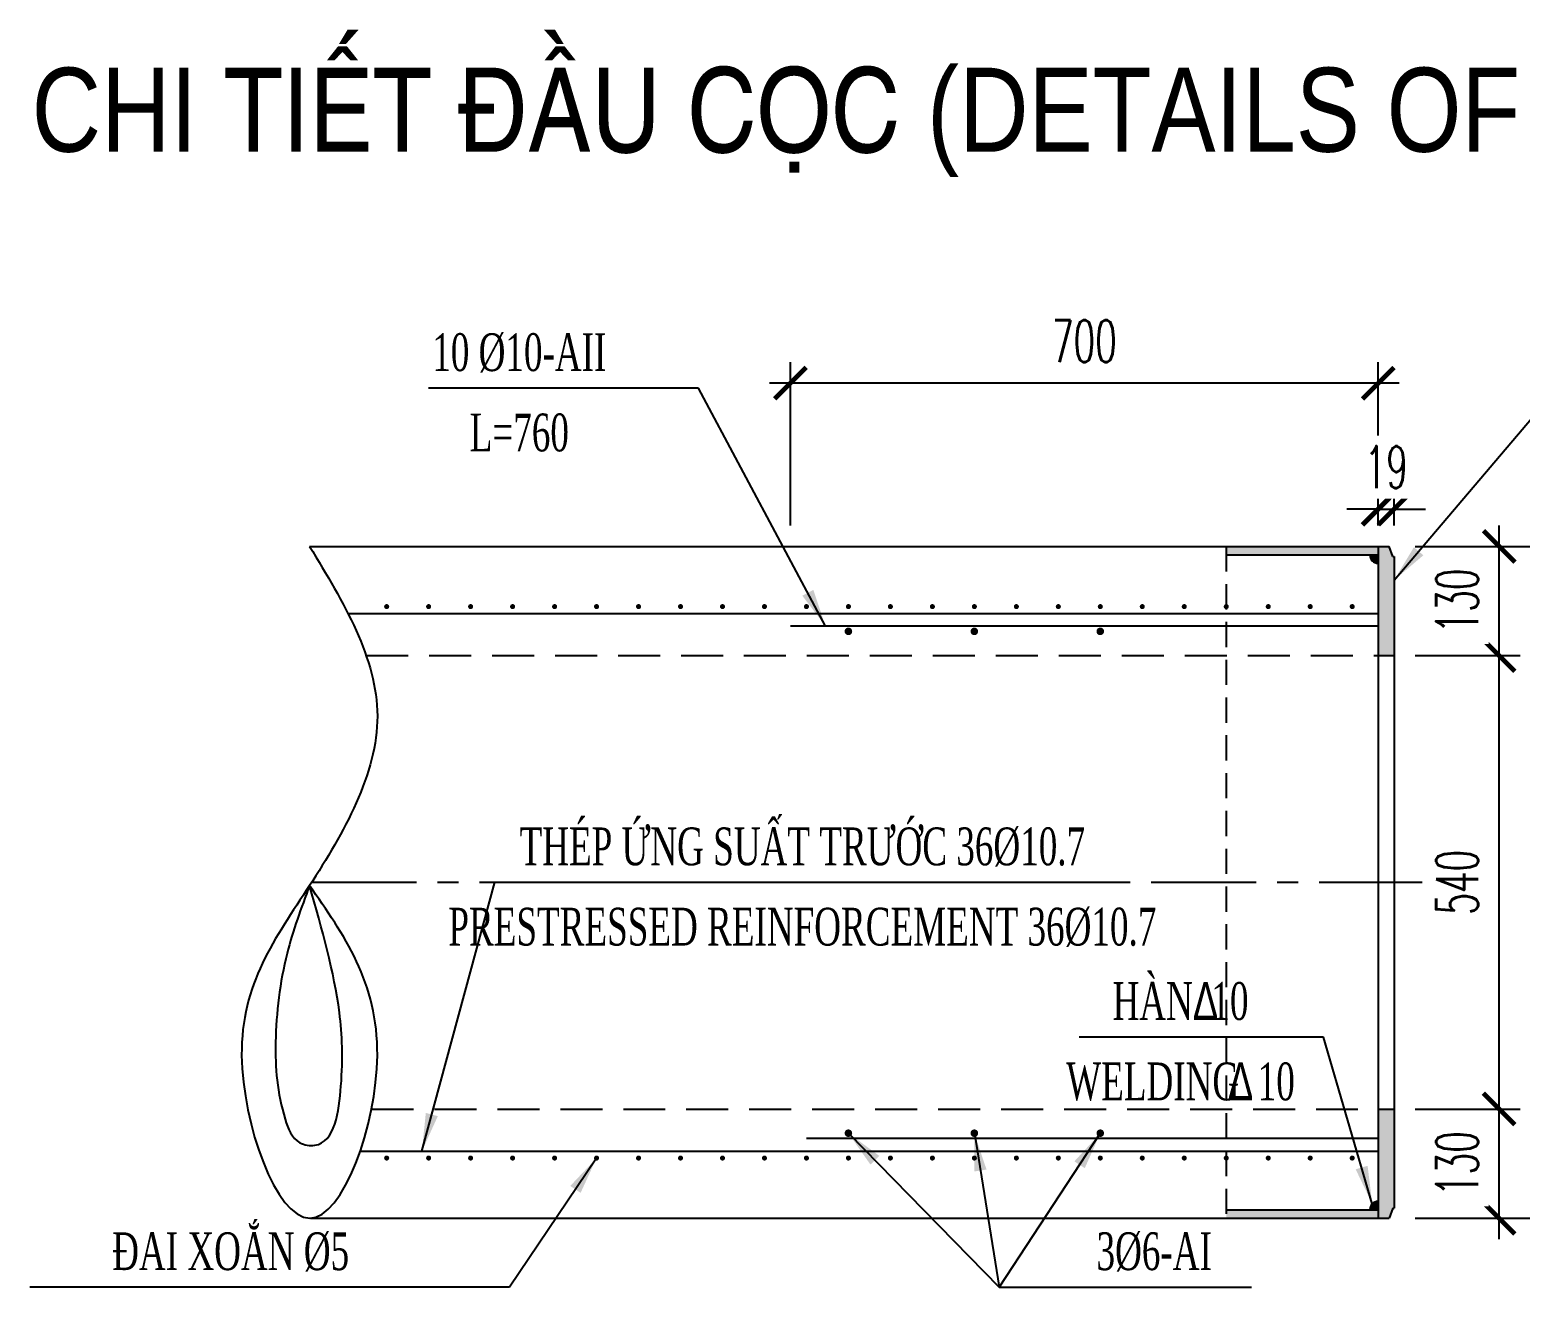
# Model space of a CAD drawing. Extents: x -687 to 808890, y -259 to 107959.
# Drawn here: x 798159 to 799934, y 91282 to 92780 of the extents above; entities that cross this region are included whole.
import ezdxf
from ezdxf.enums import TextEntityAlignment as Align

# ---------------------------------------------------------------- set-up
doc = ezdxf.new("R2010")
doc.units = 0
doc.header["$MEASUREMENT"] = 0
doc.header["$PDMODE"] = 3
doc.linetypes.add('CENTER', pattern=[2, 1.25, -0.25, 0.25, -0.25])
doc.linetypes.add('HIDDEN', pattern=[0.375, 0.25, -0.125])
doc.layers.get('0').update_dxf_attribs({"color": 3, "linetype": 'CONTINUOUS'})
doc.layers.get('DEFPOINTS').update_dxf_attribs({"linetype": 'CONTINUOUS'})
for name, color, linetype in [('Han', 7, 'CONTINUOUS'), ('Hatch', 5, 'CONTINUOUS'), ('Kich thuoc', 4, 'CONTINUOUS'), ('Net vang', 2, 'CONTINUOUS'), ('Text', 3, 'CONTINUOUS'), ('Thep chu', 1, 'CONTINUOUS'), ('Thep dai', 6, 'CONTINUOUS'), ('Tim', 8, 'CENTER')]:
    doc.layers.add(name, color=color, linetype=linetype)
doc.styles.add('Kichthuoc', font='romans.shx', dxfattribs={"width": 0.6})
doc.styles.get("Standard").update_dxf_attribs({"font": 'vntimeh.shx', "width": 0.65})
doc.styles.add('SYMBOL', font='greeks.shx', dxfattribs={"width": 0.8})
doc.styles.add('Ten', font='VHARIALN.TTF')
doc.dimstyles.new('Dim 250', dxfattribs={"dimscale": 250, "dimtxt": 0.2, "dimasz": 0.15, "dimexe": 0.1, "dimexo": 0.1, "dimgap": 0.1, "dimtad": 1, "dimdec": 0, "dimlfac": -1, "dimzin": 0, "dimdsep": 46, "dimtxsty": 'Kichthuoc', "dimblk": 'ARCHTICK', "dimcen": 0.1, "dimdle": 0.1, "dimclrd": 4, "dimclre": 4, "dimclrt": 3, "dimadec": 0, "dimazin": 0, "dimtfac": 1, "dimtdec": 0, "dimtix": 1, "dimtmove": 2, "dimatfit": 3, "dimfxl": 1, "dimtfill": 1, "dimtolj": 1, "dimtzin": 0, "dimarcsym": 0})
doc.dimstyles.new('Le 250', dxfattribs={"dimscale": 250, "dimtxt": 0.22, "dimasz": 0.18, "dimexe": 0.1, "dimexo": 0.2, "dimgap": 0.1, "dimtad": 1, "dimdec": 0, "dimzin": 0, "dimdsep": 46, "dimtxsty": 'Kichthuoc', "dimblk": 'ARCHTICK', "dimcen": 0, "dimdle": 0.1, "dimclrd": 2, "dimclre": 2, "dimclrt": 256, "dimadec": 0, "dimazin": 0, "dimtfac": 1, "dimtdec": 0, "dimtix": 1, "dimtmove": 2, "dimatfit": 3, "dimfxl": 1, "dimtolj": 1, "dimtzin": 0, "dimarcsym": 0})

# ---------------------------------------------------------------- blocks, each defined once
blk = doc.blocks.new('_ArchTick')
at = {"color": 0, "linetype": 'ByBlock', "const_width": 0.15}
blk.add_lwpolyline([(-0.5, -0.5), (0.5, 0.5)], dxfattribs=at)
blk = doc.blocks.new('*D282')
at = {"layer": 'DEFPOINTS', "color": 0}
for p in [(799065.2, 92358.8), (799065.2, 92164.4), (799765.2, 92164.4)]:
    blk.add_point(p, dxfattribs=at)
at = {"layer": 'Kich thuoc', "color": 4, "lineweight": -2}
for p, q in [((799065.2, 92189.4), (799065.2, 92383.8)), ((799765.2, 92189.4), (799765.2, 92383.8)), ((799790.2, 92358.8), (799040.2, 92358.8))]:
    blk.add_line(p, q, dxfattribs=at)
at = {"layer": 'Kich thuoc', "color": 4, "lineweight": -2, "xscale": 37.5, "yscale": 37.5, "zscale": 37.5, "rotation": 180}
blk.add_blockref('_ArchTick', (799065.2, 92358.8), dxfattribs=at)
at = {"layer": 'Kich thuoc', "color": 4, "lineweight": -2, "xscale": 37.5, "yscale": 37.5, "zscale": 37.5}
blk.add_blockref('_ArchTick', (799765.2, 92358.8), dxfattribs=at)
at = {"layer": 'Kich thuoc', "color": 3, "insert": (799415.2, 92408.8), "char_height": 50, "attachment_point": 5, "style": 'Kichthuoc', "bg_fill": 3, "box_fill_scale": 1.25, "bg_fill_color": 256, "bg_fill_true_color": 13158600, "bg_fill_transparency": 13132048}
blk.add_mtext('\\A1;700', dxfattribs=at)
blk = doc.blocks.new('*D283')
at = {"layer": 'DEFPOINTS', "color": 0}
for p in [(799784.2, 92208.8), (799765.2, 92164.4), (799784.2, 92164.4)]:
    blk.add_point(p, dxfattribs=at)
at = {"layer": 'Kich thuoc', "color": 4, "lineweight": -2}
for p, q in [((799765.2, 92189.4), (799765.2, 92233.8)), ((799784.2, 92189.4), (799784.2, 92233.8)), ((799765.2, 92208.8), (799727.7, 92208.8)), ((799765.2, 92208.8), (799784.2, 92208.8)), ((799784.2, 92208.8), (799821.7, 92208.8))]:
    blk.add_line(p, q, dxfattribs=at)
at = {"layer": 'Kich thuoc', "color": 4, "lineweight": -2, "xscale": 37.5, "yscale": 37.5, "zscale": 37.5}
blk.add_blockref('_ArchTick', (799765.2, 92208.8), dxfattribs=at)
at = {"layer": 'Kich thuoc', "color": 4, "lineweight": -2, "xscale": 37.5, "yscale": 37.5, "zscale": 37.5, "rotation": 180}
blk.add_blockref('_ArchTick', (799784.2, 92208.8), dxfattribs=at)
at = {"layer": 'Kich thuoc', "color": 3, "insert": (799774.7, 92258.8), "char_height": 50, "attachment_point": 5, "style": 'Kichthuoc', "bg_fill": 3, "box_fill_scale": 1.25, "bg_fill_color": 256, "bg_fill_true_color": 13158600, "bg_fill_transparency": 13132048}
blk.add_mtext('\\A1;19', dxfattribs=at)
blk = doc.blocks.new('*D284')
at = {"layer": 'DEFPOINTS', "color": 0}
for p in [(799784.2, 91494.4), (799909.2, 91494.4), (799784.2, 91364.4)]:
    blk.add_point(p, dxfattribs=at)
at = {"layer": 'Kich thuoc', "color": 4, "lineweight": -2}
for p, q in [((799909.2, 91339.4), (799909.2, 91519.4)), ((799809.2, 91494.4), (799934.2, 91494.4)), ((799809.2, 91364.4), (799934.2, 91364.4))]:
    blk.add_line(p, q, dxfattribs=at)
at = {"layer": 'Kich thuoc', "color": 4, "lineweight": -2, "xscale": 37.5, "yscale": 37.5, "zscale": 37.5}
for p, rotation in [((799909.2, 91494.4), 90), ((799909.2, 91364.4), 270)]:
    blk.add_blockref('_ArchTick', p, dxfattribs=dict(at, rotation=rotation))
at = {"layer": 'Kich thuoc', "color": 3, "insert": (799859.2, 91429.4), "char_height": 50, "attachment_point": 5, "rotation": 90, "style": 'Kichthuoc', "bg_fill": 3, "box_fill_scale": 1.25, "bg_fill_color": 256, "bg_fill_true_color": 13158600, "bg_fill_transparency": 11732736}
blk.add_mtext('\\A1;130', dxfattribs=at)
blk = doc.blocks.new('*D285')
at = {"layer": 'DEFPOINTS', "color": 0}
for p in [(799784.2, 92164.4), (799784.2, 91364.4), (800059.2, 91364.4)]:
    blk.add_point(p, dxfattribs=at)
at = {"layer": 'Kich thuoc', "color": 4, "lineweight": -2}
for p, q in [((800059.2, 92189.4), (800059.2, 91339.4)), ((799809.2, 92164.4), (800084.2, 92164.4)), ((799809.2, 91364.4), (800084.2, 91364.4))]:
    blk.add_line(p, q, dxfattribs=at)
at = {"layer": 'Kich thuoc', "color": 4, "lineweight": -2, "xscale": 37.5, "yscale": 37.5, "zscale": 37.5}
for p, rotation in [((800059.2, 92164.4), 90), ((800059.2, 91364.4), 270)]:
    blk.add_blockref('_ArchTick', p, dxfattribs=dict(at, rotation=rotation))
at = {"layer": 'Kich thuoc', "color": 3, "insert": (800009.2, 91764.4), "char_height": 50, "attachment_point": 5, "rotation": 90, "style": 'Kichthuoc', "bg_fill": 3, "box_fill_scale": 1.25, "bg_fill_color": 256, "bg_fill_true_color": 13158600, "bg_fill_transparency": 11732736}
blk.add_mtext('\\A1;800', dxfattribs=at)
blk = doc.blocks.new('*D286')
at = {"layer": 'DEFPOINTS', "color": 0}
for p in [(799784.2, 92034.4), (799909.2, 92034.4), (799784.2, 91494.4)]:
    blk.add_point(p, dxfattribs=at)
at = {"layer": 'Kich thuoc', "color": 4, "lineweight": -2}
for p, q in [((799909.2, 91469.4), (799909.2, 92059.4)), ((799809.2, 92034.4), (799934.2, 92034.4)), ((799809.2, 91494.4), (799934.2, 91494.4))]:
    blk.add_line(p, q, dxfattribs=at)
at = {"layer": 'Kich thuoc', "color": 4, "lineweight": -2, "xscale": 37.5, "yscale": 37.5, "zscale": 37.5}
for p, rotation in [((799909.2, 92034.4), 90), ((799909.2, 91494.4), 270)]:
    blk.add_blockref('_ArchTick', p, dxfattribs=dict(at, rotation=rotation))
at = {"layer": 'Kich thuoc', "color": 3, "insert": (799859.2, 91764.4), "char_height": 50, "attachment_point": 5, "rotation": 90, "style": 'Kichthuoc', "bg_fill": 3, "box_fill_scale": 1.25, "bg_fill_color": 256, "bg_fill_true_color": 13158600, "bg_fill_transparency": 13132048}
blk.add_mtext('\\A1;540', dxfattribs=at)
blk = doc.blocks.new('*D287')
at = {"layer": 'DEFPOINTS', "color": 0}
for p in [(799784.2, 92164.4), (799909.2, 92164.4), (799784.2, 92034.4)]:
    blk.add_point(p, dxfattribs=at)
at = {"layer": 'Kich thuoc', "color": 4, "lineweight": -2}
for p, q in [((799909.2, 92009.4), (799909.2, 92189.4)), ((799809.2, 92164.4), (799934.2, 92164.4)), ((799809.2, 92034.4), (799934.2, 92034.4))]:
    blk.add_line(p, q, dxfattribs=at)
at = {"layer": 'Kich thuoc', "color": 4, "lineweight": -2, "xscale": 37.5, "yscale": 37.5, "zscale": 37.5}
for p, rotation in [((799909.2, 92164.4), 90), ((799909.2, 92034.4), 270)]:
    blk.add_blockref('_ArchTick', p, dxfattribs=dict(at, rotation=rotation))
at = {"layer": 'Kich thuoc', "color": 3, "insert": (799859.2, 92099.4), "char_height": 50, "attachment_point": 5, "rotation": 90, "style": 'Kichthuoc', "bg_fill": 3, "box_fill_scale": 1.25, "bg_fill_color": 256, "bg_fill_true_color": 13158600, "bg_fill_transparency": 11732736}
blk.add_mtext('\\A1;130', dxfattribs=at)

msp = doc.modelspace()

# ---------------------------------------------------------------- hatches: boundary and pattern name
at = {"layer": 'Han'}
for points in [[(799765.2, 92154.4), (799755.2, 92154.4, 0.414214), (799765.2, 92144.4)], [(799765.2, 91374.4), (799755.2, 91374.4, -0.414214), (799765.2, 91384.4)]]:
    msp.add_hatch(color=256, dxfattribs=at).paths.add_polyline_path(points)
at = {"layer": 'Hatch'}
h = msp.add_hatch(color=256, dxfattribs=at)
h.paths.add_polyline_path([(799765.2, 92164.4), (799584.2, 92164.4), (799584.2, 92154.4), (799765.2, 92154.4)])
h.paths.add_polyline_path([(799784.2, 92152.4), (799782.4, 92152.4), (799778.2, 92164.4), (799765.2, 92164.4), (799765.2, 92034.4), (799784.2, 92034.4)])
h = msp.add_hatch(color=256, dxfattribs=at)
h.paths.add_polyline_path([(799784.2, 91494.4), (799765.2, 91494.4), (799765.2, 91364.4), (799778.2, 91364.4), (799782.4, 91376.4), (799784.2, 91376.4)])
h.paths.add_polyline_path([(799765.2, 91374.4), (799584.2, 91374.4), (799584.2, 91364.4), (799765.2, 91364.4)])

# ---------------------------------------------------------------- linework, layer by layer
for p, q in [((799584.2, 92154.4), (799765.2, 92154.4)), ((799584.2, 91374.4), (799765.2, 91374.4))]:
    msp.add_line(p, q)
at = {"const_width": 4.5}
for points in [[(799131.9, 92063.2, 1), (799136.4, 92063.2, 1)], [(799281.9, 92063.2, 1), (799286.4, 92063.2, 1)], [(799431.9, 92063.2, 1), (799436.4, 92063.2, 1)], [(799131.9, 91465.6, -1), (799136.4, 91465.6, -1)], [(799281.9, 91465.6, -1), (799286.4, 91465.6, -1)], [(799431.9, 91465.6, -1), (799436.4, 91465.6, -1)]]:
    msp.add_lwpolyline(points, format="xyb", close=True, dxfattribs=at)
at = {"layer": 'Han'}
for centre, start, end in [((799765.2, 92154.4), 180, 270), ((799765.2, 91374.4), 90, 180)]:
    msp.add_arc(centre, 10, start, end, dxfattribs=at)
at = {"layer": 'Hatch', "linetype": 'HIDDEN', "ltscale": 120}
msp.add_line((799584.2, 92164.4), (799584.2, 91364.4), dxfattribs=at)
at = {"layer": 'Net vang'}
for points in [[(798492.3, 92164.4), (798573.1, 91962.4), (798492.3, 91760.4), (798411.5, 91558.4), (798492.5, 91364.4), (798573.1, 91558.4), (798492.3, 91760.4)], [(798492.3, 91760.4), (798528, 91609.3), (798529.8, 91521.6), (798498.5, 91451.3), (798480.9, 91454.3), (798463.3, 91482.3), (798451.9, 91574.1), (798465.6, 91679.6), (798492.3, 91760.4)]]:
    msp.add_spline(points, degree=3, dxfattribs=at)
at = {"layer": 'Thep chu'}
for p, q in [((798538.1, 92084.4), (799765.2, 92084.4)), ((798552.8, 91444.4), (799765.2, 91444.4))]:
    msp.add_line(p, q, dxfattribs=at)
at = {"layer": 'Thep dai'}
for p, q in [((799765.2, 92069.4), (799065.2, 92069.4)), ((799765.2, 91459.4), (799084.2, 91459.4))]:
    msp.add_line(p, q, dxfattribs=at)
at = {"layer": 'Thep dai', "const_width": 3}
for points in [[(798582.7, 92092.7, 1), (798585.7, 92092.7, 1)], [(798632.7, 92092.7, 1), (798635.7, 92092.7, 1)], [(798682.7, 92092.7, 1), (798685.7, 92092.7, 1)], [(798732.7, 92092.7, 1), (798735.7, 92092.7, 1)], [(798782.7, 92092.7, 1), (798785.7, 92092.7, 1)], [(798832.7, 92092.7, 1), (798835.7, 92092.7, 1)], [(798882.7, 92092.7, 1), (798885.7, 92092.7, 1)], [(798932.7, 92092.7, 1), (798935.7, 92092.7, 1)], [(798982.7, 92092.7, 1), (798985.7, 92092.7, 1)], [(799032.7, 92092.7, 1), (799035.7, 92092.7, 1)], [(799082.7, 92092.7, 1), (799085.7, 92092.7, 1)], [(799132.7, 92092.7, 1), (799135.7, 92092.7, 1)], [(799182.7, 92092.7, 1), (799185.7, 92092.7, 1)], [(799232.7, 92092.7, 1), (799235.7, 92092.7, 1)], [(799282.7, 92092.7, 1), (799285.7, 92092.7, 1)], [(799332.7, 92092.7, 1), (799335.7, 92092.7, 1)], [(799382.7, 92092.7, 1), (799385.7, 92092.7, 1)], [(799432.7, 92092.7, 1), (799435.7, 92092.7, 1)], [(799482.7, 92092.7, 1), (799485.7, 92092.7, 1)], [(799532.7, 92092.7, 1), (799535.7, 92092.7, 1)], [(799582.7, 92092.7, 1), (799585.7, 92092.7, 1)], [(799632.7, 92092.7, 1), (799635.7, 92092.7, 1)], [(799682.7, 92092.7, 1), (799685.7, 92092.7, 1)], [(799732.7, 92092.7, 1), (799735.7, 92092.7, 1)], [(798582.7, 91436, -1), (798585.7, 91436, -1)], [(798632.7, 91436, -1), (798635.7, 91436, -1)], [(798682.7, 91436, -1), (798685.7, 91436, -1)], [(798732.7, 91436, -1), (798735.7, 91436, -1)], [(798782.7, 91436, -1), (798785.7, 91436, -1)], [(798832.7, 91436, -1), (798835.7, 91436, -1)], [(798882.7, 91436, -1), (798885.7, 91436, -1)], [(798932.7, 91436, -1), (798935.7, 91436, -1)], [(798982.7, 91436, -1), (798985.7, 91436, -1)], [(799032.7, 91436, -1), (799035.7, 91436, -1)], [(799082.7, 91436, -1), (799085.7, 91436, -1)], [(799132.7, 91436, -1), (799135.7, 91436, -1)], [(799182.7, 91436, -1), (799185.7, 91436, -1)], [(799232.7, 91436, -1), (799235.7, 91436, -1)], [(799282.7, 91436, -1), (799285.7, 91436, -1)], [(799332.7, 91436, -1), (799335.7, 91436, -1)], [(799382.7, 91436, -1), (799385.7, 91436, -1)], [(799432.7, 91436, -1), (799435.7, 91436, -1)], [(799482.7, 91436, -1), (799485.7, 91436, -1)], [(799532.7, 91436, -1), (799535.7, 91436, -1)], [(799582.7, 91436, -1), (799585.7, 91436, -1)], [(799632.7, 91436, -1), (799635.7, 91436, -1)], [(799682.7, 91436, -1), (799685.7, 91436, -1)], [(799732.7, 91436, -1), (799735.7, 91436, -1)]]:
    msp.add_lwpolyline(points, format="xyb", close=True, dxfattribs=at)

# ---------------------------------------------------------------- texts
at = {"layer": 'Text', "color": 3, "style": 'Ten'}
msp.add_text('Chi tiÕt ®Çu cäc (details of pile head)', height=100, dxfattribs=at).set_placement((799382, 92634.4), align=Align.CENTER)
at = {"layer": 'Text', "width": 0.65}
for s, p in [('10 %%C10-aii', (798742.2, 92373.2)), ('l=760', (798742.2, 92277.6)), ('thÐp øng suÊt tr\xadíc 36%%c10.7', (799079.3, 91784.7)), ('prestressed reinforcement 36%%c10.7', (799079.3, 91689.1)), ('hµn  10', (799529.7, 91600.5)), ('welding  10', (799529.7, 91504.8)), ('®ai xo¾n %%C5', (798398.4, 91302.6)), ('3%%C6-ai', (799498.4, 91302.6))]:
    msp.add_text(s, height=45, dxfattribs=at).set_placement(p, align=Align.CENTER)
at = {"layer": 'Text', "style": 'SYMBOL', "width": 0.75}
for p in [(799544.5, 91600.5), (799586.2, 91504.8)]:
    msp.add_text('D', height=45, dxfattribs=at).set_placement(p)

# ---------------------------------------------------------------- leaders
at = {"layer": 'Kich thuoc'}
for points, override in [([(799107, 92069.4), (798955.8, 92352.9), (798634.2, 92352.9)], {"dimtad": 0}), ([(799784.2, 92124.3), (799978.3, 92352.9), (800407.1, 92352.9)], {"dimtad": 0}), ([(798626.2, 91444.4), (798713.1, 91764.4), (799459.7, 91764.4)], {"dimtad": 0}), ([(799758.1, 91381.5), (799699.9, 91580.1), (799409.1, 91580.1)], {"dimtad": 0}), ([(799134.2, 91465.6), (799313.7, 91282.2), (799614.1, 91282.2)], {"dimgap": 0.1, "dimtad": 0}), ([(799284.2, 91465.6), (799313.7, 91282.2)], {"dimtad": 0}), ([(799434.2, 91465.6), (799313.7, 91282.2)], {"dimtad": 0}), ([(798834.2, 91436), (798730.6, 91282.2), (798159.2, 91282.2)], {"dimgap": 0.1, "dimtad": 0})]:
    msp.add_leader(points, dimstyle='Le 250', override=override, dxfattribs=at)

# ---------------------------------------------------------------- next in the draw order: dimensions: what is measured, and where the dimension line sits
dim = msp.add_linear_dim(base=(799065.2, 92358.8), p1=(799765.2, 92164.4), p2=(799065.2, 92164.4), dimstyle='Dim 250', dxfattribs=at)
dim.commit()
dim.dimension.update_dxf_attribs({"geometry": '*D282', "text_midpoint": (799415.2, 92408.8)})
dim = msp.add_linear_dim(base=(799909.2, 91494.4), p1=(799784.2, 91364.4), p2=(799784.2, 91494.4), angle=90, dimstyle='Dim 250', dxfattribs=at)
dim.commit()
dim.dimension.update_dxf_attribs({"geometry": '*D284', "text_midpoint": (799859.2, 91429.4)})

# ---------------------------------------------------------------- next in the draw order: dimensions: what is measured, and where the dimension line sits
dim = msp.add_linear_dim(base=(799784.2, 92208.8), p1=(799765.2, 92164.4), p2=(799784.2, 92164.4), dimstyle='Dim 250', dxfattribs=at)
dim.commit()
dim.dimension.update_dxf_attribs({"geometry": '*D283', "text_midpoint": (799774.7, 92258.8)})

# ---------------------------------------------------------------- next in the draw order: linework, layer by layer
msp.add_line((799765.2, 92164.4), (799765.2, 91364.4))

# ---------------------------------------------------------------- next in the draw order: dimensions: what is measured, and where the dimension line sits
dim = msp.add_linear_dim(base=(800059.2, 91364.4), p1=(799784.2, 92164.4), p2=(799784.2, 91364.4), angle=90, dimstyle='Dim 250', dxfattribs=at)
dim.commit()
dim.dimension.update_dxf_attribs({"geometry": '*D285', "text_midpoint": (800009.2, 91764.4)})

# ---------------------------------------------------------------- next in the draw order: linework, layer by layer
for p, q in [((799782.4, 91376.4), (799778.2, 91364.4)), ((799782.4, 91376.4), (799784.2, 91376.4)), ((798493.3, 91364.4), (799778.2, 91364.4))]:
    msp.add_line(p, q)

# ---------------------------------------------------------------- next in the draw order: dimensions: what is measured, and where the dimension line sits
dim = msp.add_linear_dim(base=(799909.2, 92034.4), p1=(799784.2, 91494.4), p2=(799784.2, 92034.4), angle=90, dimstyle='Dim 250', dxfattribs=at)
dim.commit()
dim.dimension.update_dxf_attribs({"geometry": '*D286', "text_midpoint": (799859.2, 91764.4)})

# ---------------------------------------------------------------- next in the draw order: linework, layer by layer
at = {"layer": 'Net vang', "linetype": 'HIDDEN', "ltscale": 200}
msp.add_line((798566.1, 91494.4), (799784.2, 91494.4), dxfattribs=at)
at = {"layer": 'Tim', "ltscale": 100}
msp.add_line((798494.9, 91764.4), (799817.5, 91764.4), dxfattribs=at)

# ---------------------------------------------------------------- next in the draw order: dimensions: what is measured, and where the dimension line sits
at = {"layer": 'Kich thuoc'}
dim = msp.add_linear_dim(base=(799909.2, 92164.4), p1=(799784.2, 92034.4), p2=(799784.2, 92164.4), angle=90, dimstyle='Dim 250', dxfattribs=at)
dim.commit()
dim.dimension.update_dxf_attribs({"geometry": '*D287', "text_midpoint": (799859.2, 92099.4)})

# ---------------------------------------------------------------- next in the draw order: linework, layer by layer
for p, q in [((798492.3, 92164.4), (799778.2, 92164.4)), ((799782.4, 92152.4), (799778.2, 92164.4)), ((799782.4, 92152.4), (799784.2, 92152.4)), ((799784.2, 92152.4), (799784.2, 91376.4))]:
    msp.add_line(p, q)
at = {"layer": 'Net vang', "linetype": 'HIDDEN', "ltscale": 200}
msp.add_line((798559.8, 92034.4), (799784.2, 92034.4), dxfattribs=at)

doc.saveas('drawing.dxf')
